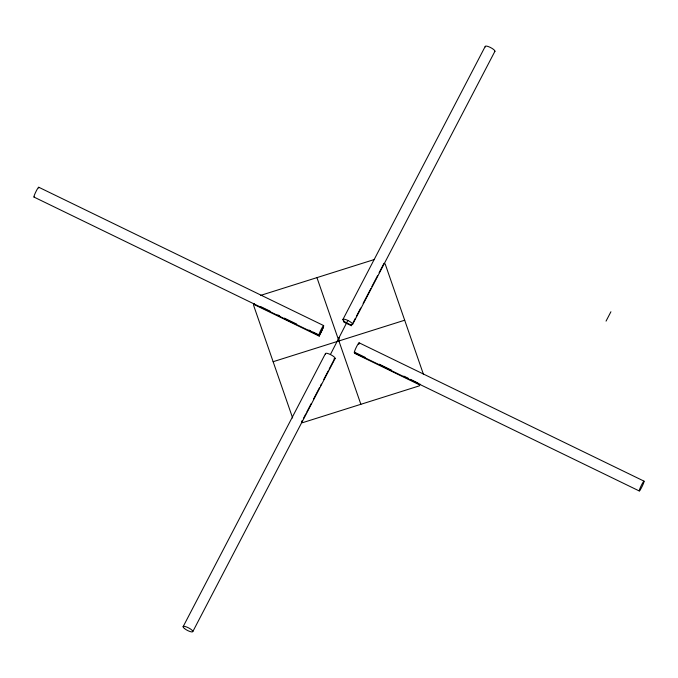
<?xml version="1.0" encoding="UTF-8"?>
<svg xmlns="http://www.w3.org/2000/svg" width="678" height="678" viewBox="0 0 678 678"><rect width="100%" height="100%" fill="white"/><g stroke="black" fill="none" stroke-linecap="round" stroke-linejoin="round"><path stroke-width="1.02" d="M338.907 340.958L339.127 337.491M292.642 417.995L253.623 305.414L254.174 303.464M419.86 383.926L419.318 385.867L302.413 422.733L301.464 422.275L301.532 421.241M254.097 304.507L319.228 336.127L319.304 335.093L312.694 331.881M323.135 327.728L319.228 336.127M333.991 359.849L334.068 358.815M343.848 321.008L343.771 322.042L351.458 325.779L351.526 324.737M354.73 352.306L354.653 353.34L419.784 384.968M330.398 354.526L347.865 320.448A5.458 1.398 27.5 0 1 351.933 324.77L351.128 324.711A5.458 1.398 27.5 0 1 344.221 321.355L343.466 320.66A5.458 1.398 27.5 0 1 347.865 320.448M342.865 319.592L485.185 46.494M183.085 626.76L325.406 353.67M352.916 322.965L355.357 318.287M356.331 316.414L360.696 308.049M363.12 303.397L370.866 288.523M371.841 286.658L377.654 275.505M379.104 272.717L383.985 263.352L385.172 263.928L423.513 374.527M301.464 422.275L302.43 420.411M303.405 418.546L305.829 413.885M306.803 412.029L311.168 403.639M313.6 398.986L319.423 387.799M320.397 385.935L321.364 384.079M323.796 379.417L328.16 371.036M329.135 369.171L333.508 360.781M352.636 324.33L494.948 51.24M192.857 631.506L335.169 358.408M606.039 321.126L610.92 311.761M354.916 352.094L354.552 352.518A5.458 0.585 -64.1 0 1 356.823 346.204A5.458 0.585 -64.1 0 1 358.772 344.416M260.513 295.422L374.392 259.505M273.132 361.705L404.681 320.219M38.722 187.23L323.669 325.584M359.103 342.797L644.041 481.151M260.776 306.676L270.217 311.261M277.768 314.923L279.658 315.838M284.379 318.135L296.65 324.092M308.914 330.05L310.804 330.966M355.67 352.763L365.111 357.348M379.273 364.222L391.545 370.18M403.817 376.137L408.537 378.426M410.419 379.349L417.97 383.011M33.959 197.061L318.897 335.407M354.331 352.628L639.278 490.974M316.948 277.624L360.865 404.3M34.171 196.951A5.458 0.585 -64.1 0 1 36.129 191.255A5.458 0.585 -64.1 0 1 38.671 188.009M325.542 354.136A5.458 1.398 27.5 0 1 331.034 354.848A5.458 1.398 27.5 0 1 334.466 358.848M485.321 46.968A5.458 1.398 27.5 0 1 490.177 47.358A5.458 1.398 27.5 0 1 494.762 51.545M323.347 327.194L322.931 328.254A5.458 0.585 -64.1 0 1 319.482 334.873L319.118 335.305A5.458 0.585 -64.1 0 1 321.397 328.983A5.458 0.585 -64.1 0 1 323.347 327.194M640.346 489.711A5.458 0.585 -64.1 0 0 644.1 481.38A5.458 0.585 -64.1 0 0 640.532 487.092A5.458 0.585 -64.1 0 0 640.346 489.711M184.441 628.523A5.458 1.398 27.5 0 0 192.662 631.82A5.458 1.398 27.5 0 0 186.814 627.065A5.458 1.398 27.5 0 0 184.441 628.523"/></g></svg>
